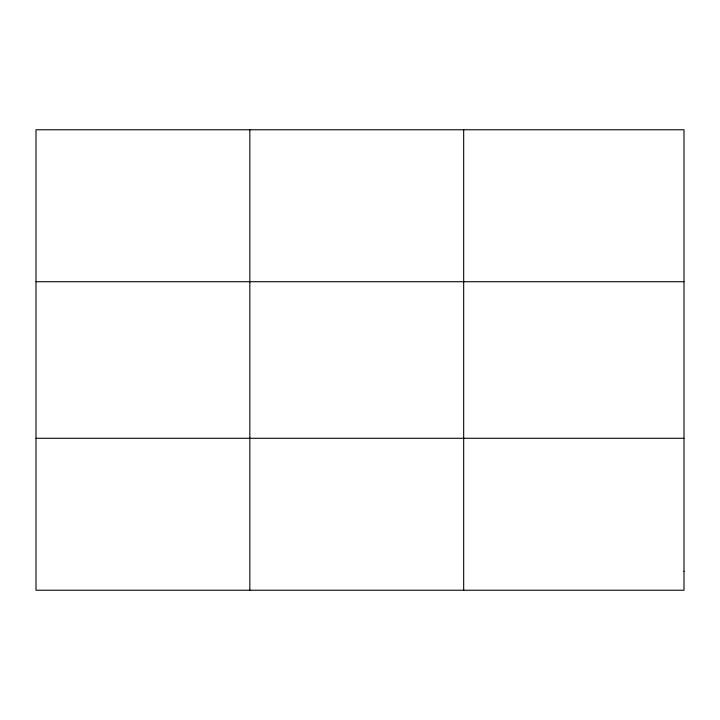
<?xml version="1.0" encoding="UTF-8"?>
<svg xmlns="http://www.w3.org/2000/svg" width="720" height="720" viewBox="0 0 720 720"><rect width="100%" height="100%" fill="white"/><g stroke="black" fill="none" stroke-linecap="round" stroke-linejoin="round"><path stroke-width="1.08" d="M249.84 129.762L249.84 590.238M463.68 129.762L463.68 590.238M36 281.718L684 281.718M36 438.282L684 438.282M684 571.248L684 590.238L36 590.238L36 129.762L684 129.762L684 571.248"/></g></svg>
